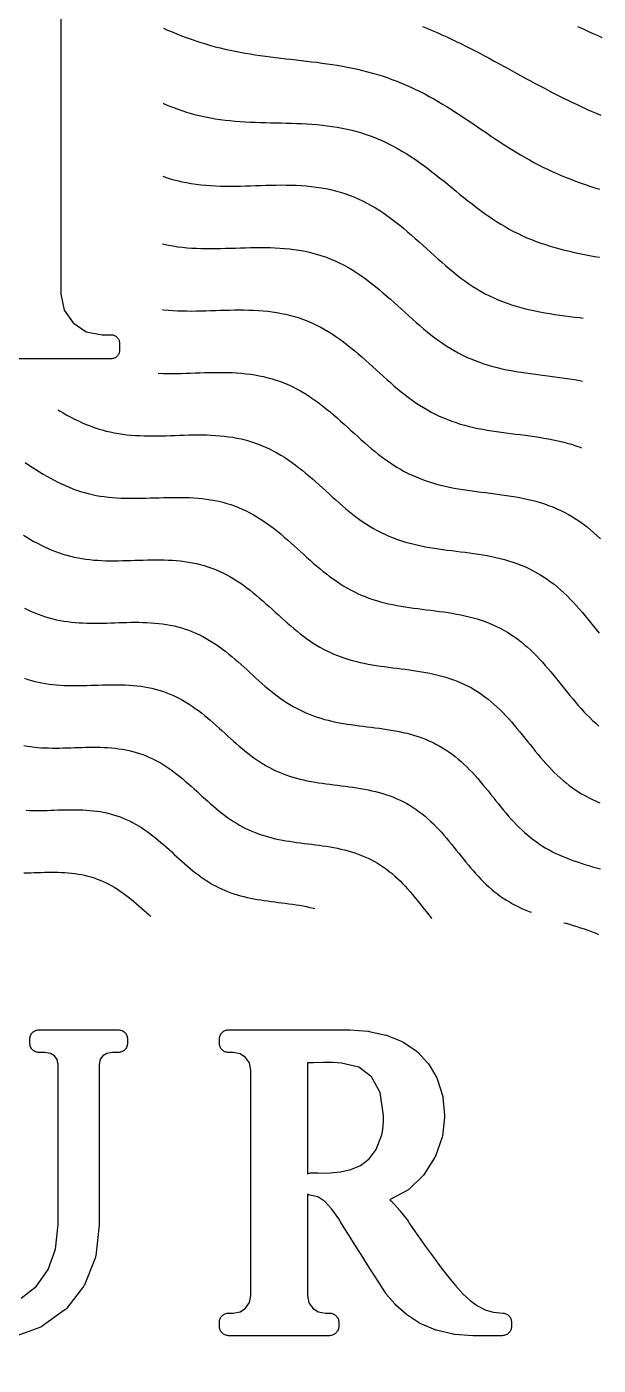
# Model space of a CAD drawing. Header units: millimetres. Extents: x -14.2 to 14.2, y -14.2 to 14.2.
# Drawn here: x 2.18 to 4.96, y 4.46 to 10.98 of the extents above; entities that cross this region are included whole.
import ezdxf

# ---------------------------------------------------------------- set-up
doc = ezdxf.new("R2010")
doc.units = ezdxf.units.MM
for name, color, linetype in [('ALTIN', 2, 'Continuous'), ('DOKU', 8, 'Continuous'), ('KESIM', 1, 'Continuous')]:
    doc.layers.add(name, color=color, linetype=linetype)

msp = doc.modelspace()

# ---------------------------------------------------------------- linework, layer by layer
at = {"layer": 'ALTIN'}
for points in [[(2.341, 11.7246), (2.341, 9.6754), (2.3581, 9.5977), (2.4017, 9.5345), (2.4645, 9.492), (2.5422, 9.4771), (2.5866, 9.4771), (2.5905, 9.477), (2.5944, 9.4764), (2.5982, 9.4754), (2.6019, 9.4741), (2.6054, 9.4724), (2.6088, 9.4704), (2.6119, 9.4681), (2.6148, 9.4654), (2.6175, 9.4625), (2.6198, 9.4594), (2.6218, 9.456), (2.6235, 9.4525), (2.6248, 9.4488), (2.6258, 9.4449), (2.6264, 9.4411), (2.6266, 9.4371), (2.6266, 9.4), (2.6264, 9.3961), (2.6258, 9.3922), (2.6248, 9.3884), (2.6235, 9.3847), (2.6218, 9.3811), (2.6198, 9.3778), (2.6175, 9.3746), (2.6148, 9.3717), (2.6119, 9.3691), (2.6088, 9.3667), (2.6054, 9.3647), (2.6019, 9.363), (2.5982, 9.3617), (2.5944, 9.3608), (2.5905, 9.3602), (2.5866, 9.36), (1.6696, 9.36)], [(2.1475, 4.7822), (2.2232, 4.8418), (2.2799, 4.9219), (2.3158, 5.0217), (2.3283, 5.1414), (2.3283, 5.9206), (2.3233, 5.9465), (2.311, 5.9632), (2.2916, 5.9751), (2.2632, 5.98), (2.2352, 5.98), (2.2308, 5.9802), (2.2264, 5.9809), (2.2221, 5.9819), (2.218, 5.9834), (2.214, 5.9853), (2.2102, 5.9876), (2.2066, 5.9902), (2.2034, 5.9932), (2.2004, 5.9965), (2.1978, 6), (2.1955, 6.0038), (2.1936, 6.0078), (2.1921, 6.0119), (2.1911, 6.0162), (2.1904, 6.0206), (2.1902, 6.025), (2.1902, 6.045), (2.1904, 6.0494), (2.1911, 6.0538), (2.1921, 6.0581), (2.1936, 6.0622), (2.1955, 6.0662), (2.1978, 6.07), (2.2004, 6.0735), (2.2034, 6.0768), (2.2066, 6.0798), (2.2102, 6.0824), (2.214, 6.0847), (2.218, 6.0866), (2.2221, 6.0881), (2.2264, 6.0891), (2.2308, 6.0898), (2.2352, 6.09), (2.6211, 6.09), (2.6255, 6.0898), (2.6299, 6.0891), (2.6342, 6.0881), (2.6383, 6.0866), (2.6423, 6.0847), (2.6461, 6.0824), (2.6497, 6.0798), (2.6529, 6.0768), (2.6559, 6.0735), (2.6585, 6.07), (2.6608, 6.0662), (2.6627, 6.0622), (2.6642, 6.0581), (2.6653, 6.0538), (2.6659, 6.0494), (2.6661, 6.045), (2.6661, 6.025), (2.6659, 6.0206), (2.6653, 6.0162), (2.6642, 6.0119), (2.6627, 6.0078), (2.6608, 6.0038), (2.6585, 6), (2.6559, 5.9965), (2.6529, 5.9932), (2.6497, 5.9902), (2.6461, 5.9876), (2.6423, 5.9853), (2.6383, 5.9834), (2.6342, 5.9819), (2.6299, 5.9809), (2.6255, 5.9802), (2.6211, 5.98), (2.5931, 5.98), (2.5647, 5.9751), (2.5454, 5.9632), (2.5333, 5.9466), (2.5283, 5.9207), (2.5283, 5.1431), (2.528, 5.1381), (2.5112, 4.9899), (2.5106, 4.9861), (2.5097, 4.9822), (2.5084, 4.9785), (2.458, 4.8504), (2.4563, 4.8465), (2.4541, 4.8428), (2.4517, 4.8393), (2.3703, 4.7344), (2.3675, 4.7311), (2.3643, 4.7281), (2.3609, 4.7254), (2.2505, 4.6462), (2.247, 4.644), (2.2434, 4.6421), (2.2396, 4.6405), (2.1039, 4.5911)]]:
    msp.add_lwpolyline(points, dxfattribs=at)
for points in [[(3.1341, 4.6076), (3.1306, 4.6102), (3.1273, 4.6132), (3.1243, 4.6165), (3.1217, 4.62), (3.1194, 4.6238), (3.1176, 4.6278), (3.1161, 4.6319), (3.115, 4.6362), (3.1143, 4.6406), (3.1141, 4.645), (3.1141, 4.665), (3.1143, 4.6694), (3.115, 4.6738), (3.1161, 4.6781), (3.1176, 4.6822), (3.1194, 4.6862), (3.1217, 4.69), (3.1243, 4.6935), (3.1273, 4.6968), (3.1306, 4.6998), (3.1341, 4.7024), (3.1379, 4.7047), (3.1419, 4.7066), (3.1461, 4.7081), (3.1503, 4.7091), (3.1547, 4.7098), (3.1591, 4.71), (3.1808, 4.71), (3.2158, 4.7167), (3.2419, 4.7344), (3.2603, 4.7611), (3.2682, 4.7959), (3.2682, 5.8941), (3.2604, 5.9287), (3.2419, 5.9554), (3.2157, 5.9733), (3.1808, 5.98), (3.1591, 5.98), (3.1547, 5.9802), (3.1503, 5.9809), (3.1461, 5.9819), (3.1419, 5.9834), (3.1379, 5.9853), (3.1341, 5.9876), (3.1306, 5.9902), (3.1273, 5.9932), (3.1243, 5.9965), (3.1217, 6), (3.1194, 6.0038), (3.1176, 6.0078), (3.1161, 6.0119), (3.115, 6.0162), (3.1143, 6.0206), (3.1141, 6.025), (3.1141, 6.045), (3.1143, 6.0494), (3.115, 6.0538), (3.1161, 6.0581), (3.1176, 6.0622), (3.1194, 6.0662), (3.1217, 6.07), (3.1243, 6.0735), (3.1273, 6.0768), (3.1306, 6.0798), (3.1341, 6.0824), (3.1379, 6.0847), (3.1419, 6.0866), (3.1461, 6.0881), (3.1503, 6.0891), (3.1547, 6.0898), (3.1591, 6.09), (3.7472, 6.09), (3.7504, 6.0899), (3.8373, 6.0839), (3.8407, 6.0835), (3.844, 6.0829), (3.9249, 6.0649), (3.9286, 6.0639), (3.9322, 6.0626), (4.0045, 6.0328), (4.0087, 6.0308), (4.0126, 6.0284), (4.0734, 5.9873), (4.0774, 5.9842), (4.0811, 5.9807), (4.1303, 5.9281), (4.1335, 5.9243), (4.1362, 5.9201), (4.1739, 5.8559), (4.1762, 5.8514), (4.178, 5.8467), (4.2021, 5.7707), (4.2033, 5.766), (4.204, 5.7612), (4.2121, 5.6732), (4.2122, 5.6685), (4.2119, 5.6639), (4.2014, 5.573), (4.2005, 5.5679), (4.1991, 5.563), (4.1674, 5.4748), (4.1655, 5.4702), (4.1631, 5.4659), (4.1129, 5.3867), (4.1097, 5.3823), (4.106, 5.3783), (4.0393, 5.3144), (4.0361, 5.3116), (4.0327, 5.3092), (4.0291, 5.307), (3.9473, 5.2641), (3.9444, 5.2627), (3.9487, 5.2589), (3.9525, 5.2551), (3.9936, 5.2097), (3.9956, 5.2073), (4.0305, 5.1628), (4.0337, 5.1581), (4.0393, 5.1487), (4.0571, 5.1224), (4.085, 5.0826), (4.1194, 5.0341), (4.1575, 4.9818), (4.1959, 4.93), (4.2319, 4.8836), (4.2631, 4.8464), (4.301, 4.8043), (4.3369, 4.7707), (4.3724, 4.745), (4.4092, 4.726), (4.4485, 4.7142), (4.4972, 4.7098), (4.5016, 4.7092), (4.5059, 4.7082), (4.5101, 4.7067), (4.5141, 4.7048), (4.518, 4.7026), (4.5216, 4.6999), (4.5249, 4.697), (4.5279, 4.6937), (4.5305, 4.6901), (4.5328, 4.6863), (4.5347, 4.6823), (4.5362, 4.6781), (4.5373, 4.6738), (4.538, 4.6694), (4.5382, 4.665), (4.5382, 4.645), (4.538, 4.6406), (4.5373, 4.6362), (4.5362, 4.6319), (4.5348, 4.6278), (4.5329, 4.6238), (4.5306, 4.62), (4.528, 4.6165), (4.525, 4.6132), (4.5217, 4.6102), (4.5182, 4.6076), (4.5144, 4.6053), (4.5104, 4.6034), (4.5063, 4.6019), (4.502, 4.6009), (4.4976, 4.6002), (4.4932, 4.6), (4.3532, 4.6), (4.3501, 4.6001), (4.2596, 4.6064), (4.256, 4.6068), (4.2524, 4.6075), (4.1729, 4.6262), (4.1691, 4.6272), (4.1655, 4.6286), (4.0965, 4.6581), (4.093, 4.6597), (4.0896, 4.6617), (4.0306, 4.7001), (4.0277, 4.7021), (4.025, 4.7043), (3.975, 4.7492), (3.9711, 4.7532), (3.9292, 4.8015), (3.9269, 4.8043), (3.9249, 4.8073), (3.9128, 4.8268), (3.8924, 4.8582), (3.8923, 4.8583), (3.8658, 4.8992), (3.8656, 4.8995), (3.8361, 4.9459), (3.836, 4.946), (3.8053, 4.9948), (3.8053, 4.9948), (3.7751, 5.0429), (3.775, 5.043), (3.747, 5.0878), (3.7229, 5.126), (3.7228, 5.1262), (3.7049, 5.155), (3.7047, 5.1553), (3.6957, 5.1701), (3.6623, 5.2165), (3.6276, 5.2534), (3.5946, 5.2758), (3.5547, 5.2853), (3.5505, 5.2865), (3.5465, 5.2881), (3.5441, 5.2893), (3.5441, 4.7953), (3.5509, 4.7606), (3.569, 4.7346), (3.5959, 4.7167), (3.6315, 4.71), (3.651, 4.71), (3.6554, 4.7098), (3.6598, 4.7091), (3.6641, 4.7081), (3.6682, 4.7066), (3.6722, 4.7047), (3.676, 4.7024), (3.6795, 4.6998), (3.6828, 4.6968), (3.6858, 4.6935), (3.6884, 4.69), (3.6907, 4.6862), (3.6926, 4.6822), (3.6941, 4.6781), (3.6951, 4.6738), (3.6958, 4.6694), (3.696, 4.665), (3.696, 4.645), (3.6958, 4.6406), (3.6951, 4.6362), (3.6941, 4.6319), (3.6926, 4.6278), (3.6907, 4.6238), (3.6884, 4.62), (3.6858, 4.6165), (3.6828, 4.6132), (3.6795, 4.6102), (3.676, 4.6076), (3.6722, 4.6053), (3.6682, 4.6034), (3.6641, 4.6019), (3.6598, 4.6009), (3.6554, 4.6002), (3.651, 4.6), (3.1591, 4.6), (3.1547, 4.6002), (3.1503, 4.6009), (3.1461, 4.6019), (3.1419, 4.6034), (3.1379, 4.6053)], [(3.5667, 5.394), (3.5751, 5.3937), (3.5755, 5.3937), (3.5953, 5.3928), (3.6225, 5.3927), (3.6541, 5.394), (3.7039, 5.399), (3.7546, 5.41), (3.8021, 5.4299), (3.8439, 5.4612), (3.8791, 5.508), (3.906, 5.5782), (3.9099, 5.5955), (3.9131, 5.6193), (3.9147, 5.6464), (3.9142, 5.6731), (3.8976, 5.7851), (3.8552, 5.8618), (3.7933, 5.9091), (3.7088, 5.9284), (3.6668, 5.9307), (3.6194, 5.9309), (3.5733, 5.9302), (3.5729, 5.9302), (3.5441, 5.9301), (3.5441, 5.3889), (3.5449, 5.3893), (3.549, 5.3911), (3.5533, 5.3925), (3.5577, 5.3935), (3.5622, 5.394)]]:
    msp.add_lwpolyline(points, close=True, dxfattribs=at)
at = {"layer": 'DOKU'}
for points in [[(2.8412, 10.9702), (2.8605, 10.9619), (2.8835, 10.9524), (2.9066, 10.9431), (2.9298, 10.9341), (2.953, 10.9254), (2.9763, 10.9171), (2.9997, 10.9091), (3.0232, 10.9014), (3.0468, 10.8942), (3.0705, 10.8873), (3.0943, 10.8808), (3.1183, 10.8747), (3.1423, 10.8689), (3.1664, 10.8635), (3.1906, 10.8584), (3.215, 10.8536), (3.2394, 10.8492), (3.264, 10.8451), (3.2886, 10.8412), (3.3134, 10.8375), (3.3382, 10.8341), (3.3631, 10.8309), (3.388, 10.8278), (3.4131, 10.8248), (3.4381, 10.822), (3.4632, 10.8192), (3.4884, 10.8163), (3.5135, 10.8135), (3.5387, 10.8106), (3.5638, 10.8076), (3.589, 10.8045), (3.614, 10.8012), (3.6391, 10.7978), (3.6641, 10.7941), (3.689, 10.7901), (3.7138, 10.7858), (3.7386, 10.7812), (3.7632, 10.7762), (3.7878, 10.7709), (3.8121, 10.7652), (3.8364, 10.759), (3.8605, 10.7525), (3.8845, 10.7454), (3.9083, 10.738), (3.9319, 10.73), (3.9554, 10.7216), (3.9787, 10.7128), (4.0019, 10.7035), (4.0248, 10.6937), (4.0476, 10.6834), (4.0702, 10.6728), (4.0926, 10.6617), (4.1149, 10.6502), (4.137, 10.6383), (4.159, 10.6261), (4.1808, 10.6135), (4.2024, 10.6007), (4.224, 10.5875), (4.2454, 10.5741), (4.2667, 10.5605), (4.2879, 10.5467), (4.309, 10.5327), (4.3301, 10.5187), (4.3511, 10.5045), (4.3721, 10.4903), (4.393, 10.4761), (4.4139, 10.462), (4.4349, 10.4479), (4.4558, 10.4339), (4.4768, 10.42), (4.4978, 10.4063), (4.5189, 10.3928), (4.5401, 10.3795), (4.5613, 10.3664), (4.5827, 10.3536), (4.6042, 10.3411), (4.6258, 10.3289), (4.6475, 10.3171), (4.6694, 10.3055), (4.6914, 10.2943), (4.7136, 10.2834), (4.7359, 10.2729), (4.7584, 10.2628), (4.781, 10.253), (4.8039, 10.2435), (4.8268, 10.2344), (4.85, 10.2256), (4.8733, 10.2171), (4.8967, 10.2089), (4.9203, 10.2009), (4.9441, 10.1932), (4.9679, 10.1858)], [(4.1048, 10.9788), (4.1285, 10.9693), (4.1522, 10.9595), (4.1757, 10.9494), (4.1991, 10.9391), (4.2224, 10.9285), (4.2457, 10.9177), (4.2688, 10.9067), (4.2918, 10.8955), (4.3148, 10.884), (4.3377, 10.8724), (4.3605, 10.8607), (4.3832, 10.8488), (4.4059, 10.8368), (4.4285, 10.8246), (4.451, 10.8124), (4.4736, 10.8002), (4.4961, 10.7878), (4.5185, 10.7755), (4.541, 10.7631), (4.5634, 10.7508), (4.5859, 10.7384), (4.6083, 10.7262), (4.6308, 10.714), (4.6533, 10.7018), (4.6758, 10.6898), (4.6984, 10.6779), (4.721, 10.6661), (4.7436, 10.6544), (4.7663, 10.6428), (4.7891, 10.6315), (4.812, 10.6202), (4.8349, 10.6092), (4.8579, 10.5983), (4.8809, 10.5875), (4.9041, 10.577), (4.9273, 10.5666), (4.9506, 10.5563), (4.9739, 10.5463)], [(4.8598, 10.9796), (4.8836, 10.9688), (4.9075, 10.958), (4.9313, 10.9472), (4.9552, 10.9363), (4.979, 10.9254)], [(2.8408, 10.6044), (2.8414, 10.6042), (2.8636, 10.5947), (2.886, 10.5858), (2.9085, 10.5773), (2.9312, 10.5695), (2.954, 10.5621), (2.9769, 10.5554), (3, 10.5492), (3.0233, 10.5435), (3.0467, 10.5384), (3.0703, 10.5338), (3.0941, 10.5297), (3.118, 10.5261), (3.1421, 10.523), (3.1663, 10.5204), (3.1906, 10.5181), (3.2151, 10.5162), (3.2398, 10.5147), (3.2645, 10.5134), (3.2893, 10.5124), (3.3143, 10.5115), (3.3393, 10.5109), (3.3644, 10.5103), (3.3895, 10.5097), (3.4146, 10.5092), (3.4398, 10.5086), (3.465, 10.5078), (3.4901, 10.507), (3.5152, 10.5059), (3.5403, 10.5045), (3.5652, 10.5028), (3.5901, 10.5008), (3.6149, 10.4983), (3.6395, 10.4955), (3.664, 10.4921), (3.6884, 10.4883), (3.7125, 10.4838), (3.7365, 10.4789), (3.7603, 10.4733), (3.7839, 10.4671), (3.8072, 10.4603), (3.8304, 10.4529), (3.8533, 10.4448), (3.8759, 10.436), (3.8984, 10.4267), (3.9206, 10.4167), (3.9425, 10.4061), (3.9642, 10.3949), (3.9857, 10.3831), (4.0069, 10.3707), (4.028, 10.3579), (4.0488, 10.3445), (4.0694, 10.3307), (4.0898, 10.3164), (4.11, 10.3018), (4.1301, 10.2869), (4.15, 10.2717), (4.1698, 10.2562), (4.1895, 10.2405), (4.2091, 10.2247), (4.2287, 10.2089), (4.2481, 10.193), (4.2676, 10.177), (4.287, 10.1612), (4.3065, 10.1455), (4.326, 10.1299), (4.3456, 10.1146), (4.3652, 10.0995), (4.3849, 10.0847), (4.4048, 10.0702), (4.4248, 10.0561), (4.4449, 10.0424), (4.4652, 10.0291), (4.4858, 10.0163), (4.5065, 10.004), (4.5274, 9.9921), (4.5485, 9.9808), (4.5699, 9.97), (4.5915, 9.9597), (4.6133, 9.95), (4.6354, 9.9407), (4.6578, 9.932), (4.6804, 9.9238), (4.7032, 9.9161), (4.7262, 9.9088), (4.7495, 9.902), (4.773, 9.8955), (4.7967, 9.8895), (4.8206, 9.8838), (4.8447, 9.8784), (4.869, 9.8733), (4.8933, 9.8684), (4.9178, 9.8637), (4.9424, 9.8591), (4.9671, 9.8546)], [(2.8388, 10.2493), (2.8421, 10.2481), (2.8641, 10.2408), (2.8863, 10.2342), (2.9088, 10.2282), (2.9314, 10.2229), (2.9542, 10.2183), (2.9772, 10.2142), (3.0004, 10.2108), (3.0237, 10.2079), (3.0473, 10.2057), (3.071, 10.2039), (3.0949, 10.2026), (3.119, 10.2018), (3.1432, 10.2013), (3.1676, 10.2013), (3.1921, 10.2014), (3.2166, 10.2019), (3.2413, 10.2025), (3.2661, 10.2032), (3.2909, 10.204), (3.3158, 10.2048), (3.3406, 10.2056), (3.3655, 10.2062), (3.3904, 10.2066), (3.4152, 10.2068), (3.4399, 10.2067), (3.4646, 10.2063), (3.4891, 10.2054), (3.5136, 10.2041), (3.5378, 10.2023), (3.562, 10.1999), (3.5859, 10.197), (3.6097, 10.1934), (3.6332, 10.1891), (3.6565, 10.1842), (3.6796, 10.1786), (3.7024, 10.1723), (3.725, 10.1652), (3.7473, 10.1574), (3.7693, 10.1489), (3.791, 10.1396), (3.8125, 10.1296), (3.8337, 10.1189), (3.8546, 10.1075), (3.8753, 10.0954), (3.8956, 10.0827), (3.9158, 10.0694), (3.9357, 10.0555), (3.9553, 10.0411), (3.9747, 10.0263), (3.994, 10.011), (4.013, 9.9953), (4.0319, 9.9793), (4.0506, 9.963), (4.0692, 9.9466), (4.0878, 9.9299), (4.1062, 9.9132), (4.1246, 9.8965), (4.1429, 9.8798), (4.1613, 9.8631), (4.1796, 9.8466), (4.1981, 9.8303), (4.2165, 9.8143), (4.2351, 9.7985), (4.2538, 9.7831), (4.2727, 9.7681), (4.2917, 9.7536), (4.3109, 9.7395), (4.3303, 9.7259), (4.3499, 9.7129), (4.3697, 9.7005), (4.3898, 9.6886), (4.4102, 9.6773), (4.4309, 9.6667), (4.4518, 9.6567), (4.473, 9.6473), (4.4945, 9.6385), (4.5163, 9.6303), (4.5384, 9.6227), (4.5607, 9.6157), (4.5834, 9.6093), (4.6063, 9.6033), (4.6295, 9.5979), (4.6529, 9.5929), (4.6765, 9.5883), (4.7004, 9.584), (4.7244, 9.5801), (4.7486, 9.5765), (4.773, 9.5731), (4.7974, 9.5698), (4.822, 9.5667), (4.8466, 9.5636), (4.8713, 9.5605), (4.8876, 9.5584)], [(2.8371, 9.9196), (2.844, 9.918), (2.8661, 9.9135), (2.8884, 9.9096), (2.9109, 9.9063), (2.9336, 9.9035), (2.9564, 9.9013), (2.9794, 9.8996), (3.0026, 9.8984), (3.026, 9.8975), (3.0495, 9.8971), (3.0731, 9.897), (3.0969, 9.8972), (3.1207, 9.8976), (3.1447, 9.8982), (3.1687, 9.8989), (3.1928, 9.8997), (3.2169, 9.9005), (3.241, 9.9012), (3.2651, 9.9018), (3.2892, 9.9022), (3.3133, 9.9024), (3.3373, 9.9023), (3.3612, 9.9019), (3.3851, 9.9011), (3.4088, 9.8998), (3.4323, 9.898), (3.4557, 9.8957), (3.479, 9.8929), (3.502, 9.8894), (3.5248, 9.8853), (3.5475, 9.8805), (3.5698, 9.8751), (3.592, 9.8689), (3.6139, 9.862), (3.6355, 9.8545), (3.6569, 9.8462), (3.678, 9.8372), (3.6988, 9.8275), (3.7194, 9.8171), (3.7397, 9.806), (3.7597, 9.7943), (3.7795, 9.782), (3.799, 9.7691), (3.8183, 9.7556), (3.8373, 9.7417), (3.8562, 9.7273), (3.8749, 9.7124), (3.8933, 9.6972), (3.9117, 9.6817), (3.9298, 9.6659), (3.9479, 9.6499), (3.9659, 9.6338), (3.9837, 9.6176), (4.0016, 9.6013), (4.0194, 9.5851), (4.0372, 9.569), (4.055, 9.553), (4.0729, 9.5371), (4.0908, 9.5216), (4.1088, 9.5063), (4.127, 9.4914), (4.1452, 9.4768), (4.1637, 9.4627), (4.1823, 9.449), (4.2011, 9.4359), (4.2202, 9.4233), (4.2394, 9.4112), (4.2589, 9.3997), (4.2787, 9.3887), (4.2987, 9.3784), (4.319, 9.3687), (4.3396, 9.3596), (4.3605, 9.351), (4.3816, 9.3431), (4.403, 9.3358), (4.4247, 9.3289), (4.4467, 9.3227), (4.4689, 9.3169), (4.4914, 9.3116), (4.5141, 9.3068), (4.537, 9.3023), (4.5602, 9.2982), (4.5835, 9.2944), (4.607, 9.2909), (4.6306, 9.2876), (4.6544, 9.2844), (4.6782, 9.2814), (4.7021, 9.2784), (4.726, 9.2754), (4.75, 9.2723), (4.7739, 9.2691), (4.7978, 9.2658), (4.8216, 9.2622), (4.8453, 9.2584), (4.8689, 9.2542), (4.8835, 9.2513)], [(2.8366, 9.5999), (2.8434, 9.5991), (2.8655, 9.5969), (2.8879, 9.5953), (2.9103, 9.5941), (2.933, 9.5933), (2.9557, 9.5929), (2.9786, 9.5928), (3.0017, 9.593), (3.0248, 9.5934), (3.048, 9.594), (3.0713, 9.5947), (3.0946, 9.5954), (3.118, 9.5962), (3.1414, 9.5969), (3.1648, 9.5974), (3.1881, 9.5979), (3.2115, 9.598), (3.2347, 9.5979), (3.2579, 9.5975), (3.281, 9.5967), (3.304, 9.5955), (3.3268, 9.5938), (3.3495, 9.5915), (3.372, 9.5888), (3.3944, 9.5854), (3.4165, 9.5814), (3.4384, 9.5768), (3.4601, 9.5715), (3.4816, 9.5655), (3.5028, 9.5589), (3.5238, 9.5515), (3.5445, 9.5435), (3.5649, 9.5348), (3.5851, 9.5254), (3.605, 9.5153), (3.6247, 9.5046), (3.6441, 9.4932), (3.6633, 9.4813), (3.6822, 9.4688), (3.7009, 9.4558), (3.7194, 9.4422), (3.7377, 9.4282), (3.7557, 9.4139), (3.7737, 9.3991), (3.7914, 9.3841), (3.809, 9.3688), (3.8265, 9.3533), (3.8439, 9.3377), (3.8613, 9.3219), (3.8786, 9.3062), (3.8958, 9.2905), (3.9131, 9.2748), (3.9303, 9.2593), (3.9477, 9.244), (3.965, 9.2289), (3.9825, 9.2141), (4.0001, 9.1996), (4.0178, 9.1855), (4.0357, 9.1718), (4.0537, 9.1586), (4.072, 9.1458), (4.0904, 9.1336), (4.1091, 9.1219), (4.128, 9.1107), (4.1472, 9.1001), (4.1666, 9.0901), (4.1863, 9.0807), (4.2062, 9.0719), (4.2264, 9.0636), (4.2469, 9.0559), (4.2677, 9.0488), (4.2887, 9.0422), (4.31, 9.0361), (4.3315, 9.0305), (4.3533, 9.0254), (4.3753, 9.0207), (4.3976, 9.0164), (4.42, 9.0124), (4.4426, 9.0087), (4.4654, 9.0053), (4.4883, 9.0021), (4.5113, 8.999), (4.5344, 8.9961), (4.5576, 8.9932), (4.5808, 8.9903), (4.604, 8.9873), (4.6272, 8.9842), (4.6503, 8.981), (4.6734, 8.9775), (4.6964, 8.9738), (4.7192, 8.9697), (4.7419, 8.9653), (4.7644, 8.9605), (4.7867, 8.9552), (4.8087, 8.9495), (4.8305, 8.9432), (4.8521, 8.9364), (4.8733, 8.929), (4.8789, 8.9268)], [(2.8159, 9.2899), (2.818, 9.2898), (2.8399, 9.289), (2.862, 9.2886), (2.8842, 9.2886), (2.9065, 9.2887), (2.9289, 9.2891), (2.9513, 9.2897), (2.9739, 9.2904), (2.9965, 9.2911), (3.0191, 9.2918), (3.0417, 9.2925), (3.0644, 9.2931), (3.087, 9.2935), (3.1096, 9.2936), (3.1321, 9.2936), (3.1546, 9.2931), (3.177, 9.2924), (3.1992, 9.2912), (3.2213, 9.2895), (3.2433, 9.2873), (3.2651, 9.2846), (3.2867, 9.2814), (3.3081, 9.2775), (3.3294, 9.2731), (3.3504, 9.2679), (3.3712, 9.2622), (3.3917, 9.2557), (3.412, 9.2486), (3.4321, 9.2408), (3.4519, 9.2324), (3.4714, 9.2233), (3.4907, 9.2135), (3.5097, 9.2032), (3.5285, 9.1922), (3.5471, 9.1806), (3.5654, 9.1685), (3.5835, 9.1559), (3.6014, 9.1428), (3.6191, 9.1292), (3.6366, 9.1153), (3.654, 9.101), (3.6712, 9.0865), (3.6882, 9.0717), (3.7052, 9.0567), (3.722, 9.0415), (3.7388, 9.0263), (3.7556, 9.0111), (3.7723, 8.9958), (3.789, 8.9807), (3.8057, 8.9656), (3.8225, 8.9508), (3.8393, 8.9362), (3.8562, 8.9219), (3.8732, 8.9078), (3.8904, 8.8942), (3.9077, 8.8809), (3.9252, 8.8681), (3.9428, 8.8558), (3.9607, 8.8439), (3.9788, 8.8326), (3.9971, 8.8218), (4.0156, 8.8115), (4.0344, 8.8018), (4.0535, 8.7927), (4.0728, 8.7841), (4.0924, 8.7761), (4.1122, 8.7687), (4.1323, 8.7618), (4.1527, 8.7554), (4.1733, 8.7495), (4.1942, 8.7441), (4.2153, 8.7392), (4.2366, 8.7346), (4.2581, 8.7304), (4.2798, 8.7266), (4.3017, 8.723), (4.3238, 8.7197), (4.3459, 8.7166), (4.3682, 8.7136), (4.3906, 8.7108), (4.413, 8.708), (4.4355, 8.7051), (4.458, 8.7023), (4.4804, 8.6993), (4.5028, 8.6961), (4.5252, 8.6928), (4.5474, 8.6892), (4.5695, 8.6852), (4.5915, 8.681), (4.6133, 8.6763), (4.6349, 8.6712), (4.6562, 8.6656), (4.6773, 8.6596), (4.6982, 8.653), (4.7187, 8.6458), (4.739, 8.6381), (4.759, 8.6297), (4.7786, 8.6208), (4.7979, 8.6112), (4.8168, 8.601), (4.8354, 8.5902), (4.8536, 8.5787), (4.8715, 8.5667), (4.889, 8.554), (4.9062, 8.5408), (4.9231, 8.527), (4.9396, 8.5127), (4.9558, 8.4979), (4.9717, 8.4826)], [(2.3275, 9.1108), (2.334, 9.1069), (2.3524, 9.0961), (2.3709, 9.0856), (2.3894, 9.0756), (2.408, 9.066), (2.4268, 9.0569), (2.4456, 9.0482), (2.4646, 9.0401), (2.4837, 9.0326), (2.503, 9.0256), (2.5224, 9.0192), (2.542, 9.0133), (2.5618, 9.0081), (2.5817, 9.0034), (2.6018, 8.9993), (2.622, 8.9957), (2.6424, 8.9927), (2.663, 8.9902), (2.6838, 8.9882), (2.7047, 8.9867), (2.7257, 8.9855), (2.7469, 8.9848), (2.7683, 8.9844), (2.7897, 8.9843), (2.8113, 8.9845), (2.8329, 8.9849), (2.8547, 8.9854), (2.8765, 8.9861), (2.8983, 8.9868), (2.9202, 8.9875), (2.9421, 8.9881), (2.964, 8.9887), (2.9859, 8.9891), (3.0078, 8.9892), (3.0296, 8.9892), (3.0513, 8.9888), (3.0729, 8.988), (3.0944, 8.9868), (3.1158, 8.9852), (3.1371, 8.9832), (3.1581, 8.9805), (3.1791, 8.9774), (3.1998, 8.9737), (3.2203, 8.9693), (3.2406, 8.9644), (3.2607, 8.9588), (3.2806, 8.9526), (3.3002, 8.9457), (3.3196, 8.9382), (3.3388, 8.93), (3.3577, 8.9212), (3.3764, 8.9118), (3.3948, 8.9017), (3.413, 8.8911), (3.4309, 8.8799), (3.4487, 8.8682), (3.4662, 8.856), (3.4835, 8.8433), (3.5006, 8.8302), (3.5175, 8.8167), (3.5343, 8.8029), (3.5509, 8.7889), (3.5674, 8.7745), (3.5838, 8.76), (3.6001, 8.7454), (3.6164, 8.7307), (3.6325, 8.7159), (3.6487, 8.7012), (3.6649, 8.6865), (3.681, 8.672), (3.6973, 8.6576), (3.7135, 8.6435), (3.7299, 8.6296), (3.7464, 8.6161), (3.763, 8.6029), (3.7797, 8.5901), (3.7966, 8.5777), (3.8137, 8.5657), (3.831, 8.5542), (3.8485, 8.5433), (3.8662, 8.5328), (3.8841, 8.5229), (3.9023, 8.5135), (3.9207, 8.5047), (3.9394, 8.4964), (3.9583, 8.4887), (3.9775, 8.4815), (3.997, 8.4748), (4.0167, 8.4686), (4.0366, 8.463), (4.0568, 8.4577), (4.0772, 8.4529), (4.0978, 8.4485), (4.1186, 8.4445), (4.1396, 8.4407), (4.1608, 8.4373), (4.1821, 8.4341), (4.2036, 8.4311), (4.2251, 8.4282), (4.2468, 8.4255), (4.2685, 8.4227), (4.2902, 8.42), (4.3119, 8.4172), (4.3337, 8.4143), (4.3553, 8.4113), (4.377, 8.4081), (4.3985, 8.4046), (4.4199, 8.4008), (4.4411, 8.3966), (4.4622, 8.3921), (4.483, 8.3872), (4.5037, 8.3818), (4.5241, 8.3759), (4.5443, 8.3696), (4.5642, 8.3626), (4.5838, 8.3551), (4.6031, 8.3471), (4.6221, 8.3384), (4.6407, 8.3292), (4.659, 8.3193), (4.677, 8.3088), (4.6946, 8.2978), (4.7119, 8.2861), (4.7289, 8.2739), (4.7455, 8.2611), (4.7618, 8.2477), (4.7778, 8.2339), (4.7935, 8.2195), (4.8089, 8.2047), (4.824, 8.1895), (4.8388, 8.1739), (4.8535, 8.1579), (4.8679, 8.1417), (4.8821, 8.1252), (4.8961, 8.1084), (4.9101, 8.0915), (4.9239, 8.0745), (4.9376, 8.0574), (4.9513, 8.0403), (4.965, 8.0233)], [(2.1667, 8.8545), (2.1843, 8.843), (2.2019, 8.8315), (2.2196, 8.8203), (2.2373, 8.8093), (2.255, 8.7985), (2.2727, 8.7881), (2.2906, 8.778), (2.3085, 8.7683), (2.3265, 8.759), (2.3446, 8.7502), (2.3628, 8.7418), (2.3812, 8.734), (2.3996, 8.7267), (2.4183, 8.72), (2.437, 8.7138), (2.4559, 8.7081), (2.475, 8.7031), (2.4943, 8.6985), (2.5137, 8.6946), (2.5332, 8.6911), (2.553, 8.6882), (2.5728, 8.6858), (2.5929, 8.6839), (2.6131, 8.6824), (2.6334, 8.6813), (2.6539, 8.6806), (2.6745, 8.6802), (2.6952, 8.6801), (2.7161, 8.6803), (2.737, 8.6806), (2.758, 8.6812), (2.7791, 8.6818), (2.8002, 8.6825), (2.8213, 8.6831), (2.8425, 8.6838), (2.8637, 8.6843), (2.8848, 8.6847), (2.9059, 8.6848), (2.927, 8.6848), (2.9479, 8.6844), (2.9688, 8.6836), (2.9896, 8.6825), (3.0103, 8.681), (3.0308, 8.679), (3.0512, 8.6764), (3.0714, 8.6734), (3.0914, 8.6698), (3.1113, 8.6656), (3.1309, 8.6608), (3.1503, 8.6554), (3.1695, 8.6494), (3.1885, 8.6428), (3.2072, 8.6355), (3.2257, 8.6276), (3.244, 8.6191), (3.262, 8.61), (3.2798, 8.6003), (3.2974, 8.59), (3.3147, 8.5792), (3.3319, 8.5679), (3.3488, 8.5561), (3.3655, 8.5439), (3.382, 8.5312), (3.3984, 8.5182), (3.4146, 8.5049), (3.4307, 8.4912), (3.4466, 8.4774), (3.4625, 8.4634), (3.4782, 8.4492), (3.4939, 8.435), (3.5095, 8.4208), (3.5252, 8.4065), (3.5408, 8.3924), (3.5564, 8.3783), (3.5721, 8.3645), (3.5878, 8.3508), (3.6036, 8.3374), (3.6195, 8.3243), (3.6356, 8.3116), (3.6517, 8.2992), (3.6681, 8.2872), (3.6846, 8.2757), (3.7013, 8.2646), (3.7181, 8.254), (3.7353, 8.2439), (3.7526, 8.2343), (3.7702, 8.2253), (3.788, 8.2167), (3.806, 8.2087), (3.8243, 8.2013), (3.8428, 8.1943), (3.8616, 8.1878), (3.8807, 8.1819), (3.8999, 8.1764), (3.9194, 8.1713), (3.9391, 8.1667), (3.9591, 8.1624), (3.9792, 8.1585), (3.9995, 8.1549), (4.0199, 8.1516), (4.0405, 8.1485), (4.0612, 8.1456), (4.0821, 8.1428), (4.103, 8.1402), (4.1239, 8.1375), (4.1449, 8.1349), (4.1659, 8.1322), (4.1869, 8.1294), (4.2079, 8.1265), (4.2287, 8.1233), (4.2495, 8.12), (4.2702, 8.1163), (4.2907, 8.1123), (4.3111, 8.1079), (4.3312, 8.1032), (4.3512, 8.098), (4.3709, 8.0923), (4.3904, 8.0861), (4.4096, 8.0794), (4.4286, 8.0722), (4.4472, 8.0644), (4.4655, 8.0561), (4.4836, 8.0471), (4.5013, 8.0376), (4.5186, 8.0275), (4.5357, 8.0168), (4.5524, 8.0055), (4.5688, 7.9937), (4.5848, 7.9813), (4.6006, 7.9684), (4.616, 7.9551), (4.6312, 7.9412), (4.646, 7.9269), (4.6606, 7.9122), (4.675, 7.8971), (4.6891, 7.8817), (4.703, 7.866), (4.7168, 7.85), (4.7304, 7.8339), (4.7438, 7.8175), (4.7571, 7.8011), (4.7704, 7.7846), (4.7836, 7.7681), (4.7968, 7.7516), (4.81, 7.7352), (4.8233, 7.7188), (4.8366, 7.7027), (4.85, 7.6867), (4.8635, 7.671), (4.8772, 7.6556), (4.891, 7.6405), (4.905, 7.6257), (4.9193, 7.6114), (4.9338, 7.5974), (4.9486, 7.5838), (4.9636, 7.5707)], [(2.1589, 8.5005), (2.1759, 8.4901), (2.1931, 8.48), (2.2103, 8.4703), (2.2276, 8.4609), (2.245, 8.452), (2.2624, 8.4435), (2.28, 8.4354), (2.2977, 8.4279), (2.3155, 8.4209), (2.3335, 8.4143), (2.3516, 8.4084), (2.3699, 8.4029), (2.3883, 8.398), (2.4068, 8.3937), (2.4256, 8.3898), (2.4444, 8.3865), (2.4635, 8.3837), (2.4827, 8.3814), (2.502, 8.3795), (2.5215, 8.378), (2.5411, 8.377), (2.5609, 8.3763), (2.5808, 8.3759), (2.6008, 8.3759), (2.6209, 8.376), (2.6411, 8.3764), (2.6613, 8.3769), (2.6817, 8.3775), (2.702, 8.3782), (2.7224, 8.3788), (2.7429, 8.3794), (2.7633, 8.3799), (2.7837, 8.3803), (2.8041, 8.3804), (2.8244, 8.3804), (2.8446, 8.38), (2.8648, 8.3793), (2.8848, 8.3782), (2.9048, 8.3767), (2.9246, 8.3748), (2.9443, 8.3723), (2.9638, 8.3694), (2.9831, 8.3659), (3.0022, 8.3619), (3.0212, 8.3573), (3.0399, 8.3521), (3.0584, 8.3463), (3.0767, 8.3399), (3.0948, 8.3328), (3.1127, 8.3252), (3.1303, 8.317), (3.1477, 8.3082), (3.1649, 8.2989), (3.1818, 8.2889), (3.1986, 8.2785), (3.2151, 8.2676), (3.2314, 8.2562), (3.2476, 8.2444), (3.2635, 8.2322), (3.2793, 8.2196), (3.2949, 8.2068), (3.3104, 8.1936), (3.3258, 8.1803), (3.3411, 8.1668), (3.3563, 8.1531), (3.3714, 8.1394), (3.3865, 8.1256), (3.4016, 8.1119), (3.4167, 8.0982), (3.4317, 8.0847), (3.4469, 8.0713), (3.462, 8.0581), (3.4773, 8.0452), (3.4927, 8.0326), (3.5081, 8.0202), (3.5237, 8.0083), (3.5395, 7.9967), (3.5554, 7.9856), (3.5715, 7.9749), (3.5878, 7.9647), (3.6043, 7.9549), (3.6211, 7.9457), (3.638, 7.937), (3.6552, 7.9287), (3.6726, 7.921), (3.6903, 7.9138), (3.7082, 7.9071), (3.7263, 7.9009), (3.7447, 7.8951), (3.7632, 7.8898), (3.7821, 7.8849), (3.8011, 7.8804), (3.8203, 7.8763), (3.8397, 7.8726), (3.8593, 7.8691), (3.879, 7.8659), (3.8989, 7.8629), (3.9189, 7.8601), (3.939, 7.8574), (3.9592, 7.8548), (3.9794, 7.8523), (3.9997, 7.8498), (4.0199, 7.8472), (4.0402, 7.8445), (4.0604, 7.8416), (4.0805, 7.8386), (4.1006, 7.8354), (4.1205, 7.8318), (4.1403, 7.828), (4.16, 7.8238), (4.1794, 7.8192), (4.1987, 7.8142), (4.2177, 7.8087), (4.2365, 7.8027), (4.2551, 7.7963), (4.2733, 7.7893), (4.2913, 7.7818), (4.309, 7.7737), (4.3264, 7.7651), (4.3435, 7.7559), (4.3603, 7.7461), (4.3767, 7.7358), (4.3928, 7.7249), (4.4086, 7.7135), (4.4241, 7.7016), (4.4393, 7.6892), (4.4542, 7.6762), (4.4688, 7.6629), (4.4832, 7.6491), (4.4973, 7.6349), (4.5111, 7.6203), (4.5248, 7.6054), (4.5382, 7.5903), (4.5515, 7.5749), (4.5646, 7.5593), (4.5775, 7.5435), (4.5904, 7.5277), (4.6032, 7.5118), (4.616, 7.4958), (4.6287, 7.4799), (4.6414, 7.464), (4.6542, 7.4483), (4.6671, 7.4327), (4.68, 7.4173), (4.693, 7.4022), (4.7062, 7.3873), (4.7196, 7.3727), (4.7331, 7.3585), (4.7469, 7.3446), (4.7609, 7.3311), (4.7751, 7.318), (4.7896, 7.3054), (4.8044, 7.2932), (4.8195, 7.2814), (4.8348, 7.2701), (4.8505, 7.2593), (4.8665, 7.249), (4.8828, 7.2391), (4.8994, 7.2297), (4.9164, 7.2207), (4.9336, 7.2121), (4.9511, 7.204), (4.969, 7.1962)], [(2.1634, 8.145), (2.1802, 8.1368), (2.1972, 8.129), (2.2142, 8.1218), (2.2314, 8.115), (2.2487, 8.1087), (2.2662, 8.1029), (2.2838, 8.0977), (2.3015, 8.093), (2.3194, 8.0888), (2.3375, 8.0851), (2.3557, 8.0819), (2.374, 8.0792), (2.3925, 8.0769), (2.4111, 8.0751), (2.4299, 8.0737), (2.4488, 8.0727), (2.4679, 8.0721), (2.487, 8.0717), (2.5063, 8.0716), (2.5257, 8.0718), (2.5451, 8.0721), (2.5647, 8.0726), (2.5843, 8.0732), (2.6039, 8.0738), (2.6236, 8.0745), (2.6432, 8.0751), (2.6629, 8.0755), (2.6826, 8.0759), (2.7022, 8.0761), (2.7218, 8.076), (2.7413, 8.0756), (2.7607, 8.0749), (2.7801, 8.0739), (2.7993, 8.0725), (2.8184, 8.0706), (2.8373, 8.0682), (2.8561, 8.0654), (2.8747, 8.0621), (2.8932, 8.0582), (2.9114, 8.0537), (2.9295, 8.0487), (2.9473, 8.0431), (2.965, 8.0369), (2.9824, 8.0302), (2.9996, 8.0228), (3.0166, 8.0149), (3.0334, 8.0064), (3.0499, 7.9974), (3.0663, 7.9879), (3.0824, 7.9778), (3.0983, 7.9673), (3.114, 7.9563), (3.1296, 7.9449), (3.145, 7.9332), (3.1602, 7.9211), (3.1753, 7.9087), (3.1902, 7.896), (3.205, 7.8832), (3.2198, 7.8701), (3.2344, 7.857), (3.249, 7.8437), (3.2635, 7.8305), (3.278, 7.8173), (3.2926, 7.8041), (3.3071, 7.791), (3.3217, 7.7781), (3.3363, 7.7654), (3.351, 7.753), (3.3658, 7.7408), (3.3807, 7.7289), (3.3957, 7.7174), (3.4109, 7.7063), (3.4263, 7.6955), (3.4418, 7.6852), (3.4575, 7.6754), (3.4734, 7.666), (3.4895, 7.6571), (3.5059, 7.6487), (3.5224, 7.6407), (3.5392, 7.6333), (3.5562, 7.6264), (3.5735, 7.6199), (3.5909, 7.6139), (3.6086, 7.6083), (3.6266, 7.6032), (3.6447, 7.5985), (3.663, 7.5942), (3.6815, 7.5902), (3.7002, 7.5866), (3.7191, 7.5833), (3.7381, 7.5802), (3.7573, 7.5773), (3.7766, 7.5746), (3.7959, 7.572), (3.8154, 7.5695), (3.8349, 7.5671), (3.8544, 7.5646), (3.8739, 7.5621), (3.8934, 7.5596), (3.9129, 7.5568), (3.9323, 7.5539), (3.9516, 7.5508), (3.9709, 7.5474), (3.9899, 7.5436), (4.0089, 7.5396), (4.0276, 7.5352), (4.0462, 7.5303), (4.0645, 7.525), (4.0827, 7.5193), (4.1005, 7.5131), (4.1181, 7.5064), (4.1355, 7.4991), (4.1525, 7.4913), (4.1693, 7.483), (4.1857, 7.4742), (4.2019, 7.4648), (4.2177, 7.4548), (4.2333, 7.4443), (4.2485, 7.4333), (4.2634, 7.4218), (4.2781, 7.4099), (4.2924, 7.3974), (4.3065, 7.3845), (4.3204, 7.3712), (4.3339, 7.3576), (4.3473, 7.3435), (4.3604, 7.3292), (4.3734, 7.3146), (4.3861, 7.2998), (4.3988, 7.2847), (4.4113, 7.2695), (4.4237, 7.2543), (4.436, 7.2389), (4.4483, 7.2235), (4.4606, 7.2082), (4.4729, 7.1929), (4.4852, 7.1778), (4.4975, 7.1627), (4.51, 7.1479), (4.5226, 7.1333), (4.5353, 7.119), (4.5482, 7.1049), (4.5612, 7.0912), (4.5745, 7.0778), (4.5879, 7.0648), (4.6017, 7.0522), (4.6156, 7.04), (4.6299, 7.0283), (4.6444, 7.0169), (4.6592, 7.0061), (4.6743, 6.9956), (4.6898, 6.9857), (4.7055, 6.9761), (4.7215, 6.9671), (4.7378, 6.9584), (4.7544, 6.9501), (4.7713, 6.9423), (4.7885, 6.9348), (4.8059, 6.9277), (4.8236, 6.9209), (4.8415, 6.9144), (4.8596, 6.9081), (4.8779, 6.9021), (4.8964, 6.8962), (4.915, 6.8906), (4.9337, 6.885), (4.9525, 6.8795), (4.9714, 6.874)], [(2.164, 7.8031), (2.1808, 7.7975), (2.1977, 7.7925), (2.2148, 7.7879), (2.232, 7.7839), (2.2494, 7.7803), (2.2669, 7.7773), (2.2845, 7.7747), (2.3023, 7.7725), (2.3203, 7.7708), (2.3383, 7.7694), (2.3565, 7.7684), (2.3749, 7.7678), (2.3933, 7.7675), (2.4118, 7.7674), (2.4305, 7.7676), (2.4492, 7.7679), (2.468, 7.7684), (2.4868, 7.7689), (2.5057, 7.7695), (2.5247, 7.7701), (2.5436, 7.7707), (2.5625, 7.7712), (2.5815, 7.7715), (2.6004, 7.7717), (2.6192, 7.7716), (2.638, 7.7712), (2.6567, 7.7706), (2.6753, 7.7696), (2.6938, 7.7682), (2.7121, 7.7664), (2.7304, 7.7641), (2.7485, 7.7614), (2.7664, 7.7582), (2.7841, 7.7544), (2.8017, 7.7502), (2.8191, 7.7453), (2.8363, 7.74), (2.8532, 7.734), (2.87, 7.7275), (2.8866, 7.7204), (2.9029, 7.7128), (2.919, 7.7047), (2.935, 7.696), (2.9507, 7.6868), (2.9662, 7.6771), (2.9815, 7.667), (2.9967, 7.6564), (3.0116, 7.6455), (3.0264, 7.6342), (3.0411, 7.6225), (3.0556, 7.6106), (3.07, 7.5984), (3.0842, 7.586), (3.0984, 7.5735), (3.1125, 7.5608), (3.1265, 7.5481), (3.1405, 7.5353), (3.1545, 7.5226), (3.1685, 7.5099), (3.1824, 7.4974), (3.1965, 7.485), (3.2105, 7.4727), (3.2247, 7.4608), (3.2389, 7.449), (3.2533, 7.4376), (3.2678, 7.4265), (3.2824, 7.4158), (3.2971, 7.4055), (3.3121, 7.3956), (3.3272, 7.3861), (3.3425, 7.3771), (3.358, 7.3685), (3.3737, 7.3604), (3.3897, 7.3528), (3.4058, 7.3456), (3.4222, 7.3389), (3.4388, 7.3327), (3.4556, 7.3269), (3.4726, 7.3216), (3.4899, 7.3166), (3.5073, 7.3121), (3.5249, 7.308), (3.5428, 7.3042), (3.5608, 7.3007), (3.5789, 7.2975), (3.5972, 7.2945), (3.6157, 7.2917), (3.6342, 7.2891), (3.6529, 7.2866), (3.6716, 7.2842), (3.6903, 7.2819), (3.7091, 7.2795), (3.7279, 7.2771), (3.7467, 7.2746), (3.7654, 7.272), (3.7841, 7.2692), (3.8027, 7.2662), (3.8212, 7.2629), (3.8396, 7.2593), (3.8578, 7.2554), (3.8758, 7.2512), (3.8937, 7.2465), (3.9113, 7.2414), (3.9288, 7.2359), (3.946, 7.2299), (3.9629, 7.2234), (3.9796, 7.2165), (3.996, 7.209), (4.0121, 7.201), (4.028, 7.1924), (4.0435, 7.1834), (4.0588, 7.1738), (4.0737, 7.1638), (4.0884, 7.1532), (4.1027, 7.1421), (4.1168, 7.1306), (4.1307, 7.1186), (4.1442, 7.1062), (4.1575, 7.0934), (4.1706, 7.0802), (4.1834, 7.0667), (4.1961, 7.0529), (4.2085, 7.0389), (4.2208, 7.0246), (4.233, 7.0102), (4.245, 6.9955), (4.2569, 6.9808), (4.2688, 6.9661), (4.2806, 6.9513), (4.2924, 6.9365), (4.3043, 6.9218), (4.3161, 6.9072), (4.328, 6.8928), (4.34, 6.8785), (4.3521, 6.8644), (4.3643, 6.8506), (4.3767, 6.8371), (4.3893, 6.8239), (4.402, 6.811), (4.415, 6.7985), (4.4282, 6.7864), (4.4417, 6.7747), (4.4554, 6.7634), (4.4694, 6.7525), (4.4836, 6.742), (4.4982, 6.732), (4.513, 6.7224), (4.5281, 6.7132), (4.5435, 6.7045), (4.5592, 6.6961), (4.5752, 6.6882), (4.5915, 6.6806), (4.608, 6.6734), (4.6248, 6.6666), (4.6338, 6.6631)], [(2.1613, 7.4756), (2.1781, 7.4727), (2.195, 7.4701), (2.2121, 7.4681), (2.2294, 7.4664), (2.2467, 7.4651), (2.2642, 7.4642), (2.2818, 7.4636), (2.2996, 7.4632), (2.3174, 7.4632), (2.3353, 7.4633), (2.3533, 7.4636), (2.3713, 7.4641), (2.3894, 7.4646), (2.4076, 7.4652), (2.4258, 7.4658), (2.444, 7.4663), (2.4622, 7.4668), (2.4804, 7.4671), (2.4985, 7.4673), (2.5166, 7.4672), (2.5347, 7.4669), (2.5526, 7.4662), (2.5705, 7.4653), (2.5883, 7.4639), (2.6059, 7.4622), (2.6234, 7.46), (2.6408, 7.4574), (2.658, 7.4543), (2.6751, 7.4507), (2.692, 7.4466), (2.7087, 7.442), (2.7252, 7.4368), (2.7415, 7.4311), (2.7576, 7.4248), (2.7735, 7.418), (2.7892, 7.4107), (2.8047, 7.4029), (2.82, 7.3946), (2.8351, 7.3857), (2.85, 7.3764), (2.8648, 7.3667), (2.8793, 7.3566), (2.8937, 7.346), (2.9079, 7.3352), (2.922, 7.324), (2.9359, 7.3125), (2.9497, 7.3008), (2.9634, 7.2889), (2.977, 7.2768), (2.9906, 7.2647), (3.0041, 7.2525), (3.0175, 7.2402), (3.0309, 7.228), (3.0444, 7.2158), (3.0578, 7.2037), (3.0713, 7.1918), (3.0848, 7.1801), (3.0984, 7.1685), (3.1121, 7.1573), (3.1259, 7.1463), (3.1398, 7.1357), (3.1538, 7.1254), (3.168, 7.1154), (3.1823, 7.1059), (3.1969, 7.0968), (3.2116, 7.0881), (3.2265, 7.0799), (3.2416, 7.0721), (3.2569, 7.0648), (3.2724, 7.0579), (3.2881, 7.0515), (3.3041, 7.0455), (3.3202, 7.0399), (3.3366, 7.0348), (3.3532, 7.0301), (3.3699, 7.0257), (3.3869, 7.0217), (3.404, 7.0181), (3.4213, 7.0147), (3.4388, 7.0116), (3.4563, 7.0088), (3.4741, 7.0061), (3.4919, 7.0036), (3.5098, 7.0012), (3.5278, 6.9989), (3.5458, 6.9967), (3.5638, 6.9944), (3.5819, 6.9921), (3.5999, 6.9897), (3.6179, 6.9872), (3.6359, 6.9845), (3.6538, 6.9816), (3.6715, 6.9784), (3.6892, 6.975), (3.7067, 6.9712), (3.724, 6.9671), (3.7412, 6.9627), (3.7581, 6.9578), (3.7749, 6.9525), (3.7914, 6.9467), (3.8077, 6.9405), (3.8237, 6.9338), (3.8395, 6.9266), (3.855, 6.9189), (3.8702, 6.9107), (3.8851, 6.902), (3.8998, 6.8928), (3.9142, 6.8832), (3.9282, 6.873), (3.9421, 6.8624), (3.9556, 6.8513), (3.9689, 6.8398), (3.9819, 6.8279), (3.9947, 6.8156), (4.0072, 6.8029), (4.0196, 6.79), (4.0317, 6.7767), (4.0437, 6.7632), (4.0555, 6.7495), (4.0672, 6.7356), (4.0787, 6.7215), (4.0902, 6.7074), (4.1016, 6.6932), (4.113, 6.679), (4.1243, 6.6648), (4.1357, 6.6507), (4.1471, 6.6367), (4.1493, 6.6339)], [(2.1719, 7.1599), (2.1888, 7.1593), (2.2058, 7.159), (2.2229, 7.1589), (2.2401, 7.1591), (2.2573, 7.1594), (2.2747, 7.1598), (2.292, 7.1603), (2.3095, 7.1609), (2.3269, 7.1615), (2.3444, 7.162), (2.3618, 7.1624), (2.3792, 7.1627), (2.3967, 7.1629), (2.414, 7.1628), (2.4313, 7.1625), (2.4486, 7.1619), (2.4657, 7.1609), (2.4828, 7.1597), (2.4997, 7.158), (2.5165, 7.1559), (2.5332, 7.1534), (2.5497, 7.1504), (2.566, 7.147), (2.5822, 7.143), (2.5982, 7.1386), (2.6141, 7.1336), (2.6297, 7.1282), (2.6452, 7.1222), (2.6604, 7.1157), (2.6755, 7.1086), (2.6904, 7.1011), (2.7051, 7.0931), (2.7195, 7.0847), (2.7338, 7.0757), (2.748, 7.0664), (2.7619, 7.0567), (2.7757, 7.0466), (2.7894, 7.0361), (2.8029, 7.0254), (2.8162, 7.0144), (2.8295, 7.0032), (2.8426, 6.9918), (2.8557, 6.9802), (2.8687, 6.9685), (2.8816, 6.9568), (2.8945, 6.9451), (2.9074, 6.9333), (2.9203, 6.9216), (2.9331, 6.9101), (2.9461, 6.8986), (2.959, 6.8874), (2.9721, 6.8763), (2.9852, 6.8655), (2.9984, 6.855), (3.0118, 6.8448), (3.0252, 6.8349), (3.0389, 6.8254), (3.0526, 6.8162), (3.0666, 6.8075), (3.0807, 6.7992), (3.095, 6.7913), (3.1095, 6.7838), (3.1241, 6.7768), (3.139, 6.7702), (3.1541, 6.764), (3.1694, 6.7583), (3.1849, 6.7529), (3.2006, 6.748), (3.2165, 6.7435), (3.2326, 6.7393), (3.2488, 6.7355), (3.2652, 6.732), (3.2818, 6.7288), (3.2986, 6.7258), (3.3154, 6.7231), (3.3324, 6.7205), (3.3495, 6.7181), (3.3667, 6.7158), (3.3839, 6.7136), (3.4012, 6.7115), (3.4185, 6.7093), (3.4359, 6.7071), (3.4532, 6.7048), (3.4705, 6.7023), (3.4877, 6.6998), (3.5048, 6.697), (3.5219, 6.6939), (3.5388, 6.6907), (3.5556, 6.6871), (3.5722, 6.6831), (3.5801, 6.6811)], [(2.1614, 6.8551), (2.178, 6.8555), (2.1946, 6.856), (2.2113, 6.8566), (2.228, 6.8571), (2.2447, 6.8576), (2.2614, 6.858), (2.2781, 6.8583), (2.2948, 6.8585), (2.3114, 6.8584), (2.328, 6.8581), (2.3445, 6.8575), (2.3609, 6.8566), (2.3772, 6.8554), (2.3935, 6.8538), (2.4095, 6.8518), (2.4255, 6.8494), (2.4413, 6.8466), (2.457, 6.8433), (2.4725, 6.8395), (2.4878, 6.8352), (2.503, 6.8305), (2.518, 6.8252), (2.5328, 6.8195), (2.5474, 6.8133), (2.5618, 6.8065), (2.576, 6.7993), (2.5901, 6.7917), (2.604, 6.7836), (2.6177, 6.775), (2.6312, 6.7661), (2.6446, 6.7568), (2.6578, 6.7471), (2.6708, 6.7371), (2.6837, 6.7269), (2.6965, 6.7163), (2.7092, 6.7056), (2.7218, 6.6946), (2.7343, 6.6836), (2.7468, 6.6724), (2.7591, 6.6612), (2.7715, 6.6499), (2.7794, 6.6427)], [(4.7937, 6.6121), (4.8022, 6.6097), (4.8204, 6.6044), (4.8385, 6.5989), (4.8566, 6.5934), (4.8747, 6.5877), (4.8926, 6.5818), (4.9103, 6.5757), (4.9279, 6.5693), (4.9453, 6.5626), (4.9624, 6.5556)]]:
    msp.add_lwpolyline(points, dxfattribs=at)
at = {"layer": 'KESIM'}
msp.add_circle((0, 0), 14.25, dxfattribs=at)

doc.saveas('drawing.dxf')
